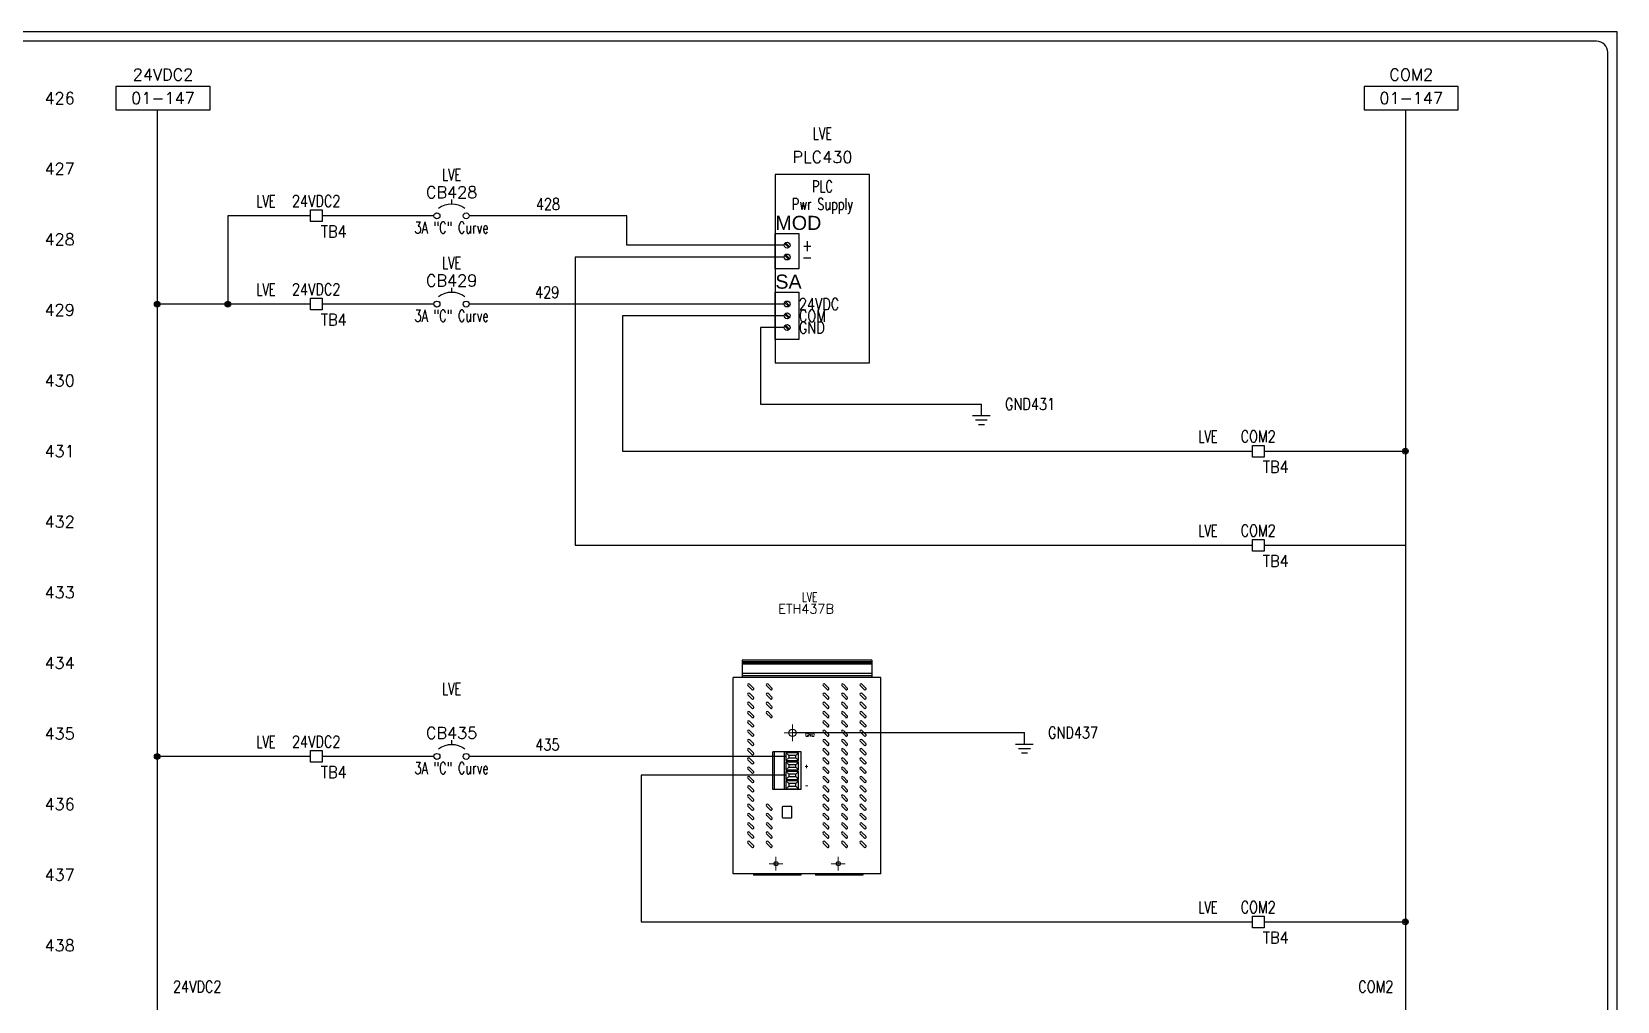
# Model space of a CAD drawing. Header units: inches. Extents: x 0 to 34.2, y 0 to 22.
# Drawn here: x 17.42 to 34.25, y 11.66 to 21.96 of the extents above; entities that cross this region are included whole.
import ezdxf
from ezdxf.enums import TextEntityAlignment as Align

# ---------------------------------------------------------------- set-up
doc = ezdxf.new("R2010")
doc.units = ezdxf.units.IN
doc.header["$MEASUREMENT"] = 0
for name, color, linetype in [('BLU_12AWG', 5, 'Continuous'), ('BLU_18AWG', 5, 'Continuous'), ('BLU_WHT_12AWG', 4, 'Continuous'), ('BLU_WHT_18AWG', 4, 'Continuous'), ('DESC', 150, 'Continuous'), ('GRN_18AWG', 3, 'Continuous'), ('LOC', 8, 'Continuous'), ('MISC', 7, 'Continuous'), ('SYMS', 7, 'Continuous'), ('TAGS', 1, 'Continuous'), ('TERMS', 3, 'Continuous'), ('WIRENO', 3, 'Continuous'), ('WIREREF', 50, 'Continuous'), ('XREF', 7, 'Continuous')]:
    doc.layers.add(name, color=color, linetype=linetype)
doc.styles.add('Fields', font='simplex.shx', dxfattribs={"height": 0.185})
doc.styles.get("Standard").update_dxf_attribs({"font": 'arial.ttf'})
doc.styles.add('WD', font='romans.shx', dxfattribs={"height": 0.185})

# ---------------------------------------------------------------- blocks, each defined once
blk = doc.blocks.new('RG_Master_Ver_4_2_2')
at = {"color": 3}
for p, q in [((34.028, 21.856), (0.25, 21.856)), ((34.15, 0.194), (34.15, 21.734))]:
    blk.add_line(p, q, dxfattribs=at)
blk.add_lwpolyline([(0, -0.044), (34.25, -0.044), (34.25, 21.956), (0, 21.956)], close=True, dxfattribs=at)
blk.add_arc((34.028, 21.734), 0.122, 0, 90, dxfattribs=at)
at = {"style": 'Fields'}
for tag, p in [('DESCRIPTION_3', (13.116, 1.307)), ('DRN_3', (15.472, 1.307)), ('CHK_3', (16.529, 1.307)), ('APP_3', (17.552, 1.307)), ('DATE_3', (18.829, 1.307)), ('DRAWING_DESC', (32.229, 1.246)), ('CUSTOMER', (28.997, 1.214)), ('DESCRIPTION_2', (13.116, 0.951)), ('DRN_2', (15.472, 0.951)), ('CHK_2', (16.529, 0.951)), ('APP_2', (17.552, 0.951)), ('DATE_2', (18.829, 0.951)), ('SIZE', (30.715, 0.894)), ('DRAWING_#', (32.125, 0.894)), ('REV', (33.543, 0.894)), ('DESCRIPTION_1', (13.116, 0.596)), ('DRN_1', (15.472, 0.596)), ('CHK_1', (16.529, 0.596)), ('APP_1', (17.552, 0.596)), ('DATE_1', (18.829, 0.596)), ('PROJECT_#', (28.981, 0.581)), ('DRN_BY', (30.875, 0.524)), ('CHK_BY', (31.762, 0.524)), ('APP_BY', (32.75, 0.524)), ('SCALE', (33.652, 0.524)), ('PROJECT_NAME', (29.021, 0.176)), ('SHEETNUM', (32.753, 0.176)), ('TTL_SHTS', (33.547, 0.176))]:
    blk.add_attdef(tag, text='', height=0.125, dxfattribs=at).set_placement(p, align=Align.CENTER)
at = {"style": 'Fields', "flags": 9}
blk.add_attdef('WD_TB', (9.953, 0.194), '', height=0.0638, dxfattribs=at)
blk = doc.blocks.new('WD_MLRH')
at = {"style": 'WD'}
blk.add_attdef('RUNGFIRST', text='', height=0.125, dxfattribs=at).set_placement((-0.25, 0), align=Align.MIDDLE_RIGHT)
at = {"style": 'WD', "flags": 1}
for tag, p in [('RUNGHORV', (-0.25, -0.127)), ('RUNGINC', (-0.25, -0.163)), ('WIRE-START', (-0.25, -0.356)), ('WIREMODE', (-0.25, -0.281)), ('RUNGDIST', (-0.25, -0.2)), ('RUNGCNT', (-0.25, -0.237)), ('WIREFMT', (-0.25, -0.321)), ('WIRE-GSUF', (-0.25, -0.396)), ('PH3SPACE', (-0.25, -0.437))]:
    blk.add_attdef(tag, text='', height=0.025, dxfattribs=at).set_placement(p, align=Align.RIGHT)
blk = doc.blocks.new('HA2D1_REF_1')
for p, q in [((0, 0.25), (0, 0)), ((1, 0.25), (0, 0.25)), ((1, 0), (1, 0.25)), ((0, 0), (1, 0))]:
    blk.add_line(p, q)
at = {"style": 'WD'}
for tag, p in [('DESC1', (0.5, 0.3125)), ('XREF', (0.5, 0.0625))]:
    blk.add_attdef(tag, text='', height=0.125, dxfattribs=at).set_placement(p, align=Align.CENTER)
at = {"style": 'WD', "flags": 1}
blk.add_attdef('SIGCODE', text='', height=0.125, dxfattribs=at).set_placement((0.5, -0.125), align=Align.CENTER)
blk = doc.blocks.new('WDDOT')
for radius in [0.03, 0.0187, 0.00929]:
    blk.add_circle((0, 0), radius)
blk = doc.blocks.new('HDV1_GND_TMK')
for p, q in [((0, 0.125), (0, 0.25)), ((0.09375, 0.125), (-0.09375, 0.125)), ((0.0625, 0.078125), (-0.0625, 0.078125)), ((0.03125, 0.03125), (-0.03125, 0.03125))]:
    blk.add_line(p, q)
at = {"style": 'WD', "width": 0.8}
for tag, p in [('INST', (0.25, 0.5625)), ('LOC', (0.25, 0.40625)), ('TAG1', (0.25, 0.25)), ('DESC1', (0.25, 0.09375)), ('DESC2', (0.25, -0.0625))]:
    blk.add_attdef(tag, text='', height=0.125, dxfattribs=at).set_placement(p, align=Align.MIDDLE_LEFT)
at = {"style": 'WD', "flags": 1}
for tag in ['ASSYCODE', 'CAT', 'X4TERM01', 'MFG', 'FAMILY']:
    blk.add_attdef(tag, (0, 0.25), '', height=0.01, dxfattribs=at)
blk = doc.blocks.new('HCB1')
blk.add_line((0, 0.173), (0, 0.126))
for centre in [(-0.155, 0), (0.155, 0)]:
    blk.add_circle(centre, 0.0322)
blk.add_arc((0, -0.109), 0.234, 53.1301, 126.8699)
at = {"style": 'WD', "width": 0.7}
for tag, p in [('INST', (0, 0.826)), ('LOC', (0, 0.656)), ('DESC1', (0, 0.5)), ('DESC2', (0, 0.344)), ('RATING1', (0, -0.188)), ('XREF', (0, -0.344))]:
    blk.add_attdef(tag, text='', height=0.125, dxfattribs=at).set_placement(p, align=Align.CENTER)
at = {"style": 'WD'}
blk.add_attdef('TAG1', text='', height=0.125, dxfattribs=at).set_placement((0, 0.188), align=Align.CENTER)
for tag, p in [('X2LINK', (0, 0.219)), ('X8LINK', (0, 0))]:
    blk.add_attdef(tag, p, '', height=0.01, dxfattribs=at)
for tag, p, height, flags in [('X4TERM01', (-0.188, 0), 0.0125, 1), ('X1TERM02', (0.188, 0), 0.0125, 1), ('FAMILY', (0.205, 0.152), 0.01, 9), ('CONTACT', (0.205, 0.133), 0.01, 9)]:
    blk.add_attdef(tag, p, '', height=height, dxfattribs=dict(at, flags=flags))
at = {"linetype": 'Continuous', "style": 'WD', "flags": 9}
for tag, p in [('ASSYCODE', (0.219, 0.062)), ('MFG', (0.228, 0.089)), ('CAT', (0.23, 0.108))]:
    blk.add_attdef(tag, text='', height=0.01, dxfattribs=at).set_placement(p, align=Align.CENTER)
at = {"linetype": 'Continuous', "style": 'WD', "flags": 8}
blk.add_attdef('TERM01', text='', height=0.125, dxfattribs=at).set_placement((-0.25, -0.031), align=Align.TOP_RIGHT)
blk.add_attdef('TERM02', text='', height=0.125, dxfattribs=at).set_placement((0.25, -0.031), align=Align.TOP_LEFT)
blk = doc.blocks.new('HDV1_PLCPWR_001')
for p, q in [((0.099, 1.268), (0.143, 1.224)), ((0.107, 1.276), (0.151, 1.232)), ((0.099, 1.143), (0.143, 1.099)), ((0.107, 1.151), (0.151, 1.107)), ((0.099, 0.643), (0.143, 0.599)), ((0.099, 0.518), (0.143, 0.474)), ((0.107, 0.651), (0.151, 0.607)), ((0.107, 0.526), (0.151, 0.482)), ((0.099, 0.393), (0.143, 0.349)), ((0.107, 0.401), (0.151, 0.357))]:
    blk.add_line(p, q)
for points in [[(0, 0), (1, 0), (1, 2), (0, 2)], [(0, 1.375), (0.25, 1.375), (0.25, 1), (0, 1)], [(0, 0.75), (0.25, 0.75), (0.25, 0.25), (0, 0.25)]]:
    blk.add_lwpolyline(points, close=True)
for centre in [(0.125, 1.25), (0.125, 1.125), (0.125, 0.625), (0.125, 0.5), (0.125, 0.375)]:
    blk.add_circle(centre, 0.0312)
at = {"char_height": 0.15, "attachment_point": 1}
for s, insert in [('MOD', (0, 1.562)), ('SA', (0, 0.938))]:
    blk.add_mtext_dynamic_manual_height_columns(s, width=0.5625, gutter_width=1, heights=[0], dxfattribs=dict(at, insert=insert))
at = {"style": 'WD', "width": 0.7}
for tag, p in [('LOC', (0.5, 2.375)), ('DESC1', (0.5, 1.812)), ('DESC2', (0.5, 1.625)), ('DESC3', (1.25, 1.438)), ('XREF', (0.5, 0.031)), ('INST', (0.5, -0.25))]:
    blk.add_attdef(tag, text='', height=0.125, dxfattribs=at).set_placement(p, align=Align.CENTER)
at = {"style": 'WD'}
blk.add_attdef('TAG1', text='', height=0.125, dxfattribs=at).set_placement((0.5, 2.125), align=Align.CENTER)
for tag, p, height, flags in [('X4TERM04', (0.094, 1.25), 0.005, 1), ('X4TERM05', (0.094, 1.125), 0.005, 1), ('X4TERM01', (0.094, 0.625), 0.005, 1), ('X4TERM02', (0.094, 0.5), 0.005, 1), ('X4TERM03', (0.094, 0.375), 0.005, 1), ('FAMILY', (0.455, 0.402), 0.01, 9)]:
    blk.add_attdef(tag, p, '', height=height, dxfattribs=dict(at, flags=flags))
at = {"style": 'WD', "width": 0.8}
for tag, p in [('TERM05', (0.281, 1.188)), ('TERM04', (0.283, 1.312)), ('TERM01', (0.25, 0.688)), ('TERM02', (0.25, 0.562)), ('TERM03', (0.25, 0.438))]:
    blk.add_attdef(tag, text='', height=0.125, dxfattribs=at).set_placement(p, align=Align.TOP_LEFT)
at = {"style": 'WD', "flags": 9}
for tag, p in [('MFG', (0.478, 0.339)), ('CAT', (0.48, 0.358)), ('ASSYCODE', (0.48, 0.321))]:
    blk.add_attdef(tag, text='', height=0.01, dxfattribs=at).set_placement(p, align=Align.CENTER)
blk = doc.blocks.new('HT0W01')
for p, q in [((-0.062, 0.062), (0.062, 0.062)), ((-0.062, -0.062), (-0.062, 0.062)), ((0.062, 0.062), (0.062, -0.062)), ((0.062, -0.062), (-0.062, -0.062))]:
    blk.add_line(p, q)
at = {"style": 'WD'}
for tag, p, width in [('INST', (0.062, 0.42), 0.7), ('LOC', (0.062, 0.25), 0.7), ('DESC1', (0.05, -0.385), 0.8)]:
    blk.add_attdef(tag, p, '', height=0.125, dxfattribs=dict(at, width=width))
at = {"linetype": 'Continuous', "style": 'WD', "width": 0.8, "flags": 8}
blk.add_attdef('WIRENO', text='', height=0.125, dxfattribs=at).set_placement((0, 0.094), align=Align.CENTER)
at = {"style": 'WD', "flags": 1}
for tag, p, height in [('X4TERM01', (-0.062, 0), 0.0125), ('X4TERMDESC01', (-0.055, -0.023), 0.025), ('X2TERMDESC01', (-0.006, 0.029), 0.025), ('STRIPSEQ', (0, 0), 0.00125), ('X2TERM01', (0, 0.062), 0.0125), ('X1TERMDESC01', (0.039, 0.007), 0.025), ('X1TERM01', (0.062, 0), 0.0125), ('LINKTERM', (0, -0.002), 0.00125), ('X8TERM01', (0, -0.062), 0.0125), ('X8TERMDESC01', (0, -0.054), 0.025)]:
    blk.add_attdef(tag, p, '', height=height, dxfattribs=at)
at = {"linetype": 'Continuous', "style": 'WD'}
for tag, p, height, width, flags in [('TAGSTRIP', (0.05, -0.229), 0.125, 0.9, 8), ('CAT', (0.213, -0.406), 0.109, 0.8, 1), ('DESC2', (0.05, -0.541), 0.125, 0.8, 8), ('DESC3', (0.05, -0.698), 0.125, 0.8, 8)]:
    blk.add_attdef(tag, p, '', height=height, dxfattribs=dict(at, width=width, flags=flags))
at = {"linetype": 'Continuous', "style": 'WD', "width": 0.8, "flags": 1}
blk.add_attdef('MFG', text='', height=0.109, dxfattribs=at).set_placement((0.088, -0.406), align=Align.RIGHT)
at = {"style": 'WD', "width": 0.7, "flags": 1}
blk.add_attdef('ASSYCODE', (0.062, -0.281), '', height=0.01, dxfattribs=at)
blk = doc.blocks.new('SW_CENTERMARKSYMBOL_6')
at = {"color": 0, "linetype": 'Continuous', "lineweight": 18}
for p, q in [((-1.25, 0), (-1.875, 0)), ((0, 0), (-1.25, 0)), ((0, 1.25), (0, 1.875)), ((0, 0), (0, 1.25)), ((0, 0), (0, -1.25)), ((0, 0), (1.25, 0)), ((1.25, 0), (1.875, 0)), ((0, -1.25), (0, -1.875))]:
    blk.add_line(p, q, dxfattribs=at)
blk = doc.blocks.new('SW_CENTERMARKSYMBOL_7')
at = {"color": 0, "linetype": 'Continuous', "lineweight": 18}
for p, q in [((-1.25, 0), (-1.875, 0)), ((0, 0), (-1.25, 0)), ((0, 1.25), (0, 1.875)), ((0, 0), (0, 1.25)), ((0, 0), (0, -1.25)), ((0, 0), (1.25, 0)), ((1.25, 0), (1.875, 0)), ((0, -1.25), (0, -1.875))]:
    blk.add_line(p, q, dxfattribs=at)
blk = doc.blocks.new('SW_CENTERMARKSYMBOL_8')
at = {"color": 0, "linetype": 'Continuous', "lineweight": 18}
for p, q in [((-1.25, 0), (-2.25, 0)), ((0, 0), (-1.25, 0)), ((0, 1.25), (0, 2.25)), ((0, 0), (0, 1.25)), ((0, 0), (0, -1.25)), ((0, 0), (1.25, 0)), ((1.25, 0), (2.25, 0)), ((0, -1.25), (0, -2.25))]:
    blk.add_line(p, q, dxfattribs=at)
blk = doc.blocks.new('AB_STRATIX2000_16')
at = {"color": 7, "linetype": 'Continuous', "lineweight": 25}
for p, q in [((1.472, 2.269), (0.094, 2.269)), ((1.472, 2.269), (0.094, 2.269)), ((0.094, 2.269), (0.094, 2.253)), ((0.094, 2.269), (0.094, 2.269)), ((1.472, 2.253), (0.094, 2.253)), ((1.472, 2.253), (0.094, 2.253)), ((0.094, 2.253), (0.094, 2.251)), ((0.094, 2.253), (0.094, 2.253)), ((1.472, 2.251), (0.094, 2.251)), ((0.094, 2.251), (0.094, 2.247)), ((1.472, 2.247), (0.094, 2.247)), ((0.094, 2.247), (0.094, 2.24)), ((1.472, 2.24), (0.094, 2.24)), ((1.472, 2.24), (0.094, 2.24)), ((0.094, 2.24), (0.094, 2.239)), ((0.094, 2.24), (0.094, 2.24)), ((1.472, 2.239), (0.094, 2.239)), ((0.094, 2.239), (0.094, 2.228)), ((1.472, 2.228), (0.094, 2.228)), ((0.094, 2.228), (0.094, 2.128)), ((1.472, 2.269), (1.472, 2.253)), ((1.472, 2.269), (1.472, 2.269)), ((1.472, 2.253), (1.472, 2.251)), ((1.472, 2.253), (1.472, 2.253)), ((1.472, 2.251), (1.472, 2.247)), ((1.472, 2.247), (1.472, 2.24)), ((1.472, 2.24), (1.472, 2.239)), ((1.472, 2.24), (1.472, 2.24)), ((1.472, 2.239), (1.472, 2.228)), ((1.472, 2.228), (1.472, 2.128)), ((0, 0), (0, 2.087)), ((1.567, 2.087), (0, 2.087)), ((1.472, 2.128), (0.094, 2.128)), ((0.094, 2.128), (0.094, 2.102)), ((1.472, 2.102), (0.094, 2.102)), ((0.094, 2.102), (0.094, 2.087)), ((1.472, 2.128), (1.472, 2.102)), ((1.472, 2.102), (1.472, 2.087)), ((1.567, 0), (1.567, 2.087)), ((0.155, 2), (0.197, 1.958)), ((0.155, 1.901), (0.197, 1.859)), ((0.213, 1.974), (0.172, 2.016)), ((0.213, 1.876), (0.172, 1.918)), ((0.352, 2), (0.394, 1.958)), ((0.352, 1.901), (0.394, 1.859)), ((0.41, 1.974), (0.369, 2.016)), ((0.41, 1.876), (0.369, 1.918)), ((0.954, 2), (0.996, 1.958)), ((0.954, 1.901), (0.996, 1.859)), ((1.013, 1.974), (0.971, 2.016)), ((1.013, 1.876), (0.971, 1.918)), ((1.151, 2), (1.193, 1.958)), ((1.151, 1.901), (1.193, 1.859)), ((1.21, 1.974), (1.168, 2.016)), ((1.21, 1.876), (1.168, 1.918)), ((1.348, 2), (1.39, 1.958)), ((1.348, 1.901), (1.39, 1.859)), ((1.406, 1.974), (1.365, 2.016)), ((1.406, 1.876), (1.365, 1.918)), ((0.155, 1.803), (0.197, 1.761)), ((0.155, 1.704), (0.197, 1.663)), ((0.213, 1.778), (0.172, 1.819)), ((0.213, 1.679), (0.172, 1.721)), ((0.352, 1.803), (0.394, 1.761)), ((0.352, 1.704), (0.394, 1.663)), ((0.41, 1.778), (0.369, 1.819)), ((0.41, 1.679), (0.369, 1.721)), ((0.954, 1.803), (0.996, 1.761)), ((0.954, 1.704), (0.996, 1.663)), ((1.013, 1.778), (0.971, 1.819)), ((1.013, 1.679), (0.971, 1.721)), ((1.151, 1.803), (1.193, 1.761)), ((1.151, 1.704), (1.193, 1.663)), ((1.21, 1.778), (1.168, 1.819)), ((1.21, 1.679), (1.168, 1.721)), ((1.348, 1.803), (1.39, 1.761)), ((1.348, 1.704), (1.39, 1.663)), ((1.406, 1.778), (1.365, 1.819)), ((1.406, 1.679), (1.365, 1.721)), ((0.155, 1.606), (0.197, 1.564)), ((0.213, 1.581), (0.172, 1.623)), ((0.213, 1.482), (0.172, 1.524)), ((0.954, 1.606), (0.996, 1.564)), ((1.013, 1.581), (0.971, 1.623)), ((1.013, 1.482), (0.971, 1.524)), ((1.151, 1.606), (1.193, 1.564)), ((1.21, 1.581), (1.168, 1.623)), ((1.21, 1.482), (1.168, 1.524)), ((1.348, 1.606), (1.39, 1.564)), ((1.406, 1.581), (1.365, 1.623)), ((1.406, 1.482), (1.365, 1.524)), ((0.155, 1.507), (0.197, 1.466)), ((0.155, 1.409), (0.197, 1.367)), ((0.213, 1.384), (0.172, 1.426)), ((0.954, 1.507), (0.996, 1.466)), ((0.954, 1.409), (0.996, 1.367)), ((1.013, 1.384), (0.971, 1.426)), ((1.151, 1.507), (1.193, 1.466)), ((1.151, 1.409), (1.193, 1.367)), ((1.21, 1.384), (1.168, 1.426)), ((1.348, 1.507), (1.39, 1.466)), ((1.348, 1.409), (1.39, 1.367)), ((1.406, 1.384), (1.365, 1.426)), ((0.155, 1.311), (0.197, 1.269)), ((0.155, 1.212), (0.197, 1.17)), ((0.213, 1.286), (0.172, 1.327)), ((0.213, 1.187), (0.172, 1.229)), ((0.421, 0.896), (0.421, 1.295)), ((0.437, 1.295), (0.421, 1.295)), ((0.437, 0.896), (0.437, 1.295)), ((0.545, 1.295), (0.437, 1.295)), ((0.545, 0.896), (0.545, 1.295)), ((0.722, 1.295), (0.545, 1.295)), ((0.588, 1.258), (0.559, 1.286)), ((0.693, 1.286), (0.559, 1.286)), ((0.559, 1.286), (0.559, 1.204)), ((0.588, 1.232), (0.559, 1.204)), ((0.559, 1.204), (0.693, 1.204)), ((0.693, 1.187), (0.559, 1.187)), ((0.559, 1.187), (0.559, 1.104)), ((0.588, 1.158), (0.559, 1.187)), ((0.664, 1.258), (0.588, 1.258)), ((0.588, 1.258), (0.588, 1.232)), ((0.588, 1.232), (0.664, 1.232)), ((0.664, 1.258), (0.693, 1.286)), ((0.664, 1.232), (0.664, 1.258)), ((0.664, 1.232), (0.693, 1.204)), ((0.664, 1.158), (0.693, 1.187)), ((0.693, 1.204), (0.693, 1.286)), ((0.693, 1.104), (0.693, 1.187)), ((0.722, 0.896), (0.722, 1.295)), ((0.954, 1.311), (0.996, 1.269)), ((0.954, 1.212), (0.996, 1.17)), ((1.013, 1.286), (0.971, 1.327)), ((1.013, 1.187), (0.971, 1.229)), ((1.151, 1.311), (1.193, 1.269)), ((1.151, 1.212), (1.193, 1.17)), ((1.21, 1.286), (1.168, 1.327)), ((1.21, 1.187), (1.168, 1.229)), ((1.348, 1.311), (1.39, 1.269)), ((1.348, 1.212), (1.39, 1.17)), ((1.406, 1.286), (1.365, 1.327)), ((1.406, 1.187), (1.365, 1.229)), ((0.155, 1.114), (0.197, 1.072)), ((0.155, 1.015), (0.197, 0.974)), ((0.213, 1.089), (0.172, 1.13)), ((0.213, 0.99), (0.172, 1.032)), ((0.588, 1.132), (0.559, 1.104)), ((0.559, 1.104), (0.693, 1.104)), ((0.693, 1.087), (0.559, 1.087)), ((0.559, 1.087), (0.559, 1.004)), ((0.588, 1.058), (0.559, 1.087)), ((0.588, 1.033), (0.559, 1.004)), ((0.588, 1.158), (0.588, 1.132)), ((0.664, 1.158), (0.588, 1.158)), ((0.588, 1.132), (0.664, 1.132)), ((0.588, 1.058), (0.588, 1.033)), ((0.664, 1.058), (0.588, 1.058)), ((0.588, 1.033), (0.664, 1.033)), ((0.664, 1.132), (0.664, 1.158)), ((0.664, 1.132), (0.693, 1.104)), ((0.664, 1.058), (0.693, 1.087)), ((0.664, 1.033), (0.664, 1.058)), ((0.664, 1.033), (0.693, 1.004)), ((0.693, 1.004), (0.693, 1.087)), ((0.954, 1.114), (0.996, 1.072)), ((0.954, 1.015), (0.996, 0.974)), ((1.013, 1.089), (0.971, 1.13)), ((1.013, 0.99), (0.971, 1.032)), ((1.151, 1.114), (1.193, 1.072)), ((1.151, 1.015), (1.193, 0.974)), ((1.21, 1.089), (1.168, 1.13)), ((1.21, 0.99), (1.168, 1.032)), ((1.348, 1.114), (1.39, 1.072)), ((1.348, 1.015), (1.39, 0.974)), ((1.406, 1.089), (1.365, 1.13)), ((1.406, 0.99), (1.365, 1.032)), ((0.155, 0.917), (0.197, 0.875)), ((0.213, 0.892), (0.172, 0.934)), ((0.437, 0.896), (0.421, 0.896)), ((0.545, 0.896), (0.437, 0.896)), ((0.722, 0.896), (0.545, 0.896)), ((0.559, 1.004), (0.693, 1.004)), ((0.693, 0.987), (0.559, 0.987)), ((0.559, 0.987), (0.559, 0.904)), ((0.588, 0.959), (0.559, 0.987)), ((0.588, 0.933), (0.559, 0.904)), ((0.559, 0.904), (0.693, 0.904)), ((0.664, 0.959), (0.588, 0.959)), ((0.588, 0.959), (0.588, 0.933)), ((0.588, 0.933), (0.664, 0.933)), ((0.664, 0.959), (0.693, 0.987)), ((0.664, 0.933), (0.664, 0.959)), ((0.664, 0.933), (0.693, 0.904)), ((0.693, 0.904), (0.693, 0.987)), ((0.954, 0.917), (0.996, 0.875)), ((1.013, 0.892), (0.971, 0.934)), ((1.151, 0.917), (1.193, 0.875)), ((1.21, 0.892), (1.168, 0.934)), ((1.348, 0.917), (1.39, 0.875)), ((1.406, 0.892), (1.365, 0.934)), ((0.155, 0.818), (0.197, 0.777)), ((0.155, 0.72), (0.197, 0.678)), ((0.213, 0.793), (0.172, 0.835)), ((0.213, 0.695), (0.172, 0.737)), ((0.352, 0.72), (0.394, 0.678)), ((0.41, 0.695), (0.369, 0.737)), ((0.52, 0.711), (0.52, 0.6)), ((0.618, 0.715), (0.524, 0.715)), ((0.622, 0.6), (0.622, 0.711)), ((0.954, 0.818), (0.996, 0.777)), ((0.954, 0.72), (0.996, 0.678)), ((1.013, 0.793), (0.971, 0.835)), ((1.013, 0.695), (0.971, 0.737)), ((1.151, 0.818), (1.193, 0.777)), ((1.151, 0.72), (1.193, 0.678)), ((1.21, 0.793), (1.168, 0.835)), ((1.21, 0.695), (1.168, 0.737)), ((1.348, 0.818), (1.39, 0.777)), ((1.348, 0.72), (1.39, 0.678)), ((1.406, 0.793), (1.365, 0.835)), ((1.406, 0.695), (1.365, 0.737)), ((0.155, 0.622), (0.197, 0.58)), ((0.155, 0.523), (0.197, 0.481)), ((0.213, 0.597), (0.172, 0.638)), ((0.213, 0.498), (0.172, 0.54)), ((0.352, 0.622), (0.394, 0.58)), ((0.352, 0.523), (0.394, 0.481)), ((0.41, 0.597), (0.369, 0.638)), ((0.41, 0.498), (0.369, 0.54)), ((0.524, 0.596), (0.618, 0.596)), ((0.954, 0.622), (0.996, 0.58)), ((0.954, 0.523), (0.996, 0.481)), ((1.013, 0.597), (0.971, 0.638)), ((1.013, 0.498), (0.971, 0.54)), ((1.151, 0.622), (1.193, 0.58)), ((1.151, 0.523), (1.193, 0.481)), ((1.21, 0.597), (1.168, 0.638)), ((1.21, 0.498), (1.168, 0.54)), ((1.348, 0.622), (1.39, 0.58)), ((1.348, 0.523), (1.39, 0.481)), ((1.406, 0.597), (1.365, 0.638)), ((1.406, 0.498), (1.365, 0.54)), ((0.155, 0.425), (0.197, 0.383)), ((0.213, 0.4), (0.172, 0.441)), ((0.213, 0.301), (0.172, 0.343)), ((0.352, 0.425), (0.394, 0.383)), ((0.41, 0.4), (0.369, 0.441)), ((0.41, 0.301), (0.369, 0.343)), ((0.954, 0.425), (0.996, 0.383)), ((1.013, 0.4), (0.971, 0.441)), ((1.013, 0.301), (0.971, 0.343)), ((1.151, 0.425), (1.193, 0.383)), ((1.21, 0.4), (1.168, 0.441)), ((1.21, 0.301), (1.168, 0.343)), ((1.348, 0.425), (1.39, 0.383)), ((1.406, 0.4), (1.365, 0.441)), ((1.406, 0.301), (1.365, 0.343)), ((0.155, 0.326), (0.197, 0.285)), ((0.352, 0.326), (0.394, 0.285)), ((0.954, 0.326), (0.996, 0.285)), ((1.151, 0.326), (1.193, 0.285)), ((1.348, 0.326), (1.39, 0.285)), ((1.567, 0), (0, 0)), ((0.213, 0), (0.213, -0.015)), ((0.715, -0.015), (0.213, -0.015)), ((0.715, 0), (0.715, -0.015)), ((0.874, 0), (0.874, -0.015)), ((1.376, -0.015), (0.874, -0.015)), ((1.376, 0), (1.376, -0.015))]:
    blk.add_line(p, q, dxfattribs=at)
for centre, radius in [((0.628, 1.498), 0.0394), ((0.453, 0.108), 0.0217), ((1.114, 0.108), 0.0217)]:
    blk.add_circle(centre, radius, dxfattribs=at)
for centre, radius, start, end in [((0.163, 2.008), 0.0118, 45, 225), ((0.163, 1.909), 0.0118, 45, 225), ((0.205, 1.966), 0.0118, 225, 45), ((0.205, 1.868), 0.0118, 225, 45), ((0.36, 2.008), 0.0118, 45, 225), ((0.36, 1.909), 0.0118, 45, 225), ((0.402, 1.966), 0.0118, 225, 45), ((0.402, 1.868), 0.0118, 225, 45), ((0.963, 2.008), 0.0118, 45, 225), ((0.963, 1.909), 0.0118, 45, 225), ((1.004, 1.966), 0.0118, 225, 45), ((1.004, 1.868), 0.0118, 225, 45), ((1.159, 2.008), 0.0118, 45, 225), ((1.159, 1.909), 0.0118, 45, 225), ((1.201, 1.966), 0.0118, 225, 45), ((1.201, 1.868), 0.0118, 225, 45), ((1.356, 2.008), 0.0118, 45, 225), ((1.356, 1.909), 0.0118, 45, 225), ((1.398, 1.966), 0.0118, 225, 45), ((1.398, 1.868), 0.0118, 225, 45), ((0.163, 1.811), 0.0118, 45, 225), ((0.163, 1.713), 0.0118, 45, 225), ((0.205, 1.769), 0.0118, 225, 45), ((0.36, 1.811), 0.0118, 45, 225), ((0.36, 1.713), 0.0118, 45, 225), ((0.402, 1.769), 0.0118, 225, 45), ((0.963, 1.811), 0.0118, 45, 225), ((0.963, 1.713), 0.0118, 45, 225), ((1.004, 1.769), 0.0118, 225, 45), ((1.159, 1.811), 0.0118, 45, 225), ((1.159, 1.713), 0.0118, 45, 225), ((1.201, 1.769), 0.0118, 225, 45), ((1.356, 1.811), 0.0118, 45, 225), ((1.356, 1.713), 0.0118, 45, 225), ((1.398, 1.769), 0.0118, 225, 45), ((0.163, 1.614), 0.0118, 45, 225), ((0.163, 1.516), 0.0118, 45, 225), ((0.205, 1.671), 0.0118, 225, 45), ((0.205, 1.572), 0.0118, 225, 45), ((0.402, 1.671), 0.0118, 225, 45), ((0.963, 1.614), 0.0118, 45, 225), ((0.963, 1.516), 0.0118, 45, 225), ((1.004, 1.671), 0.0118, 225, 45), ((1.004, 1.572), 0.0118, 225, 45), ((1.159, 1.614), 0.0118, 45, 225), ((1.159, 1.516), 0.0118, 45, 225), ((1.201, 1.671), 0.0118, 225, 45), ((1.201, 1.572), 0.0118, 225, 45), ((1.356, 1.614), 0.0118, 45, 225), ((1.356, 1.516), 0.0118, 45, 225), ((1.398, 1.671), 0.0118, 225, 45), ((1.398, 1.572), 0.0118, 225, 45), ((0.163, 1.417), 0.0118, 45, 225), ((0.205, 1.474), 0.0118, 225, 45), ((0.205, 1.376), 0.0118, 225, 45), ((0.963, 1.417), 0.0118, 45, 225), ((1.004, 1.474), 0.0118, 225, 45), ((1.004, 1.376), 0.0118, 225, 45), ((1.159, 1.417), 0.0118, 45, 225), ((1.201, 1.474), 0.0118, 225, 45), ((1.201, 1.376), 0.0118, 225, 45), ((1.356, 1.417), 0.0118, 45, 225), ((1.398, 1.474), 0.0118, 225, 45), ((1.398, 1.376), 0.0118, 225, 45), ((0.163, 1.319), 0.0118, 45, 225), ((0.163, 1.22), 0.0118, 45, 225), ((0.205, 1.277), 0.0118, 225, 45), ((0.205, 1.179), 0.0118, 225, 45), ((0.963, 1.319), 0.0118, 45, 225), ((0.963, 1.22), 0.0118, 45, 225), ((1.004, 1.277), 0.0118, 225, 45), ((1.004, 1.179), 0.0118, 225, 45), ((1.159, 1.319), 0.0118, 45, 225), ((1.159, 1.22), 0.0118, 45, 225), ((1.201, 1.277), 0.0118, 225, 45), ((1.201, 1.179), 0.0118, 225, 45), ((1.356, 1.319), 0.0118, 45, 225), ((1.356, 1.22), 0.0118, 45, 225), ((1.398, 1.277), 0.0118, 225, 45), ((1.398, 1.179), 0.0118, 225, 45), ((0.163, 1.122), 0.0118, 45, 225), ((0.163, 1.024), 0.0118, 45, 225), ((0.205, 1.08), 0.0118, 225, 45), ((0.963, 1.122), 0.0118, 45, 225), ((0.963, 1.024), 0.0118, 45, 225), ((1.004, 1.08), 0.0118, 225, 45), ((1.159, 1.122), 0.0118, 45, 225), ((1.159, 1.024), 0.0118, 45, 225), ((1.201, 1.08), 0.0118, 225, 45), ((1.356, 1.122), 0.0118, 45, 225), ((1.356, 1.024), 0.0118, 45, 225), ((1.398, 1.08), 0.0118, 225, 45), ((0.163, 0.925), 0.0118, 45, 225), ((0.205, 0.982), 0.0118, 225, 45), ((0.205, 0.883), 0.0118, 225, 45), ((0.963, 0.925), 0.0118, 45, 225), ((1.004, 0.982), 0.0118, 225, 45), ((1.004, 0.883), 0.0118, 225, 45), ((1.159, 0.925), 0.0118, 45, 225), ((1.201, 0.982), 0.0118, 225, 45), ((1.201, 0.883), 0.0118, 225, 45), ((1.356, 0.925), 0.0118, 45, 225), ((1.398, 0.982), 0.0118, 225, 45), ((1.398, 0.883), 0.0118, 225, 45), ((0.163, 0.827), 0.0118, 45, 225), ((0.163, 0.728), 0.0118, 45, 225), ((0.205, 0.785), 0.0118, 225, 45), ((0.205, 0.687), 0.0118, 225, 45), ((0.36, 0.728), 0.0118, 45, 225), ((0.402, 0.687), 0.0118, 225, 45), ((0.524, 0.711), 0.00394, 90, 180), ((0.618, 0.711), 0.00394, 0, 90), ((0.963, 0.827), 0.0118, 45, 225), ((0.963, 0.728), 0.0118, 45, 225), ((1.004, 0.785), 0.0118, 225, 45), ((1.004, 0.687), 0.0118, 225, 45), ((1.159, 0.827), 0.0118, 45, 225), ((1.159, 0.728), 0.0118, 45, 225), ((1.201, 0.785), 0.0118, 225, 45), ((1.201, 0.687), 0.0118, 225, 45), ((1.356, 0.827), 0.0118, 45, 225), ((1.356, 0.728), 0.0118, 45, 225), ((1.398, 0.785), 0.0118, 225, 45), ((1.398, 0.687), 0.0118, 225, 45), ((0.163, 0.63), 0.0118, 45, 225), ((0.163, 0.531), 0.0118, 45, 225), ((0.205, 0.588), 0.0118, 225, 45), ((0.36, 0.63), 0.0118, 45, 225), ((0.36, 0.531), 0.0118, 45, 225), ((0.402, 0.588), 0.0118, 225, 45), ((0.524, 0.6), 0.00394, 180, 270), ((0.618, 0.6), 0.00394, 270, 360), ((0.963, 0.63), 0.0118, 45, 225), ((0.963, 0.531), 0.0118, 45, 225), ((1.004, 0.588), 0.0118, 225, 45), ((1.159, 0.63), 0.0118, 45, 225), ((1.159, 0.531), 0.0118, 45, 225), ((1.201, 0.588), 0.0118, 225, 45), ((1.356, 0.63), 0.0118, 45, 225), ((1.356, 0.531), 0.0118, 45, 225), ((1.398, 0.588), 0.0118, 225, 45), ((0.163, 0.433), 0.0118, 45, 225), ((0.163, 0.335), 0.0118, 45, 225), ((0.205, 0.49), 0.0118, 225, 45), ((0.205, 0.391), 0.0118, 225, 45), ((0.36, 0.433), 0.0118, 45, 225), ((0.36, 0.335), 0.0118, 45, 225), ((0.402, 0.49), 0.0118, 225, 45), ((0.402, 0.391), 0.0118, 225, 45), ((0.963, 0.433), 0.0118, 45, 225), ((0.963, 0.335), 0.0118, 45, 225), ((1.004, 0.49), 0.0118, 225, 45), ((1.004, 0.391), 0.0118, 225, 45), ((1.159, 0.433), 0.0118, 45, 225), ((1.159, 0.335), 0.0118, 45, 225), ((1.201, 0.49), 0.0118, 225, 45), ((1.201, 0.391), 0.0118, 225, 45), ((1.356, 0.433), 0.0118, 45, 225), ((1.356, 0.335), 0.0118, 45, 225), ((1.398, 0.49), 0.0118, 225, 45), ((1.398, 0.391), 0.0118, 225, 45), ((0.205, 0.293), 0.0118, 225, 45), ((0.402, 0.293), 0.0118, 225, 45), ((1.004, 0.293), 0.0118, 225, 45), ((1.201, 0.293), 0.0118, 225, 45), ((1.398, 0.293), 0.0118, 225, 45)]:
    blk.add_arc(centre, radius, start, end, dxfattribs=at)
at = {"color": 7, "linetype": 'Continuous', "lineweight": 0, "xscale": 0.03937007874015749, "yscale": 0.03937007874015749, "zscale": 0.03937007874015749}
for name, p in [('SW_CENTERMARKSYMBOL_8', (0.628, 1.498)), ('SW_CENTERMARKSYMBOL_6', (0.453, 0.108)), ('SW_CENTERMARKSYMBOL_7', (1.114, 0.108))]:
    blk.add_blockref(name, p, dxfattribs=at)
at = {"style": 'WD'}
blk.add_attdef('TAG1', text='', height=0.1, dxfattribs=at).set_placement((0.773, 2.766), align=Align.CENTER)
at = {"style": 'WD', "width": 0.7}
for tag, height, p in [('LOC', 0.1, (0.811, 2.891)), ('XREF', 0.1, (0.801, 2.647)), ('INST', 0.0251, (0.676, 0.139))]:
    blk.add_attdef(tag, text='', height=height, dxfattribs=at).set_placement(p, align=Align.CENTER)
for tag, p in [('DESC1', (0.633, 2.532)), ('DESC3', (0.629, 2.3)), ('DESC2', (0.631, 2.415))]:
    blk.add_attdef(tag, p, '', height=0.1, dxfattribs=at)
at = {"style": 'WD', "flags": 9}
for tag, p in [('ASSYCODE', (1.14, 1.75)), ('MFG', (1.139, 1.755)), ('CAT', (1.14, 1.761))]:
    blk.add_attdef(tag, text='', height=0.00301, dxfattribs=at).set_placement(p, align=Align.CENTER)
blk.add_attdef('FAMILY', (1.132, 1.774), '', height=0.00301, dxfattribs=at)
at = {"style": 'WD', "width": 0.8}
for tag, p in [('TERM03', (0.766, 1.498)), ('TERM01', (0.757, 1.164)), ('TERM02', (0.759, 0.959))]:
    blk.add_attdef(tag, text='', height=0.04, dxfattribs=at).set_placement(p, align=Align.TOP_LEFT)
blk = doc.blocks.new('WD_WNH')
at = {"linetype": 'Continuous', "style": 'WD', "width": 0.8}
blk.add_attdef('WIRENO', text='', height=0.125, dxfattribs=at).set_placement((0, 0.062), align=Align.CENTER)
at = {"style": 'WD', "flags": 1}
for tag, p in [('W01USER', (0, 0.078)), ('W02USER', (0, 0.07)), ('W03USER', (0, 0.062)), ('W04USER', (0, 0.055)), ('W05USER', (0, 0.047)), ('W06USER', (0, 0.039)), ('W07USER', (0, 0.031)), ('W08USER', (0, 0.023)), ('W09USER', (0, 0.016)), ('W10USER', (0, 0.008))]:
    blk.add_attdef(tag, text='', height=0.005, dxfattribs=at).set_placement(p, align=Align.CENTER)
blk = doc.blocks.new('WD_WNV')
at = {"linetype": 'Continuous', "style": 'WD', "width": 0.8}
blk.add_attdef('WIRENO', text='', height=0.125, dxfattribs=at).set_placement((-0.05, 0), align=Align.MIDDLE_RIGHT)
at = {"style": 'WD', "flags": 1}
for tag, p in [('W01USER', (-0.062, 0.094)), ('W02USER', (-0.062, 0.086)), ('W03USER', (-0.062, 0.078)), ('W04USER', (-0.062, 0.07)), ('W05USER', (-0.062, 0.062)), ('W06USER', (-0.062, 0.055)), ('W07USER', (-0.062, 0.047)), ('W08USER', (-0.062, 0.039)), ('W09USER', (-0.062, 0.031)), ('W10USER', (-0.062, 0.023))]:
    blk.add_attdef(tag, text='', height=0.005, dxfattribs=at).set_placement(p, align=Align.CENTER)

msp = doc.modelspace()

# ---------------------------------------------------------------- linework, layer by layer
at = {"layer": 'BLU_12AWG'}
msp.add_line((18.75, 21.125), (18.75, 2.5), dxfattribs=at)
at = {"layer": 'BLU_18AWG'}
for p, q in [((20.375, 20), (19.5, 20)), ((19.5, 20), (19.5, 19.062)), ((21.688, 20), (20.5, 20)), ((23.734, 20), (22.062, 20)), ((23.734, 19.688), (23.734, 20)), ((25.406, 19.688), (23.734, 19.688)), ((20.375, 19.062), (18.75, 19.062)), ((21.688, 19.062), (20.5, 19.062)), ((25.406, 19.062), (22.062, 19.062)), ((20.375, 14.257), (18.75, 14.257)), ((21.688, 14.257), (20.5, 14.257)), ((25.423, 14.257), (22.062, 14.257))]:
    msp.add_line(p, q, dxfattribs=at)
at = {"layer": 'BLU_WHT_12AWG'}
msp.add_line((32, 21.125), (32, 2.5), dxfattribs=at)
at = {"layer": 'BLU_WHT_18AWG'}
for p, q in [((25.406, 19.562), (23.188, 19.562)), ((23.188, 19.562), (23.188, 16.5)), ((25.406, 18.938), (23.688, 18.938)), ((23.688, 18.938), (23.688, 17.5)), ((23.688, 17.5), (30.375, 17.5)), ((30.5, 17.5), (32, 17.5)), ((23.188, 16.5), (30.375, 16.5)), ((30.5, 16.5), (32, 16.5)), ((25.423, 14.058), (23.888, 14.058)), ((23.888, 14.058), (23.888, 12.5)), ((23.888, 12.5), (30.375, 12.5)), ((30.5, 12.5), (32, 12.5))]:
    msp.add_line(p, q, dxfattribs=at)
at = {"layer": 'GRN_18AWG'}
for p, q in [((25.406, 18.812), (25.156, 18.812)), ((25.156, 18.812), (25.156, 18)), ((25.156, 18), (27.5, 18)), ((25.492, 14.51), (27.957, 14.51))]:
    msp.add_line(p, q, dxfattribs=at)

# ---------------------------------------------------------------- block references
msp.add_blockref('RG_Master_Ver_4_2_2', (0, 0))
msp.add_blockref('WD_MLRH', (18.125, 21.25)).add_auto_attribs({'RUNGFIRST': '426'})
at = {"layer": 'SYMS'}
ref = msp.add_blockref('HA2D1_REF_1', (18.312, 21.125), dxfattribs=at)
ref.add_attrib('XREF', '01-147', dxfattribs={"layer": 'XREF', "height": 0.125, "style": 'WD'}).set_placement((18.812, 21.188), align=Align.CENTER)
ref.add_attrib('DESC1', '24VDC2', dxfattribs={"layer": 'DESC', "height": 0.125, "style": 'WD'}).set_placement((18.812, 21.438), align=Align.CENTER)
ref = msp.add_blockref('HA2D1_REF_1', (31.562, 21.125), dxfattribs=at)
ref.add_attrib('XREF', '01-147', dxfattribs={"layer": 'XREF', "height": 0.125, "style": 'WD'}).set_placement((32.062, 21.188), align=Align.CENTER)
ref.add_attrib('DESC1', 'COM2', dxfattribs={"layer": 'DESC', "height": 0.125, "style": 'WD'}).set_placement((32.062, 21.438), align=Align.CENTER)
ref = msp.add_blockref('HDV1_PLCPWR_001', (25.312, 18.438), dxfattribs=at)
ref.add_attrib('TAG1', 'PLC430', dxfattribs={"layer": 'TAGS', "height": 0.125, "style": 'WD'}).set_placement((25.812, 20.562), align=Align.CENTER)
ref.add_attrib('DESC1', 'PLC', dxfattribs={"layer": 'DESC', "height": 0.125, "style": 'WD', "width": 0.7}).set_placement((25.812, 20.25), align=Align.CENTER)
ref.add_attrib('DESC2', 'Pwr Supply', dxfattribs={"layer": 'DESC', "height": 0.125, "style": 'WD', "width": 0.7}).set_placement((25.812, 20.062), align=Align.CENTER)
ref.add_attrib('LOC', 'LVE', dxfattribs={"layer": 'LOC', "height": 0.125, "style": 'WD', "width": 0.7}).set_placement((25.812, 20.812), align=Align.CENTER)
ref.add_attrib('TERM01', '24VDC', dxfattribs={"layer": 'TERMS', "height": 0.125, "style": 'WD', "width": 0.8}).set_placement((25.562, 19.125), align=Align.TOP_LEFT)
ref.add_attrib('TERM02', 'COM', dxfattribs={"layer": 'TERMS', "height": 0.125, "style": 'WD', "width": 0.8}).set_placement((25.562, 19), align=Align.TOP_LEFT)
ref.add_attrib('TERM03', 'GND', dxfattribs={"layer": 'TERMS', "height": 0.125, "style": 'WD', "width": 0.8}).set_placement((25.562, 18.875), align=Align.TOP_LEFT)
ref.add_attrib('TERM04', '+', dxfattribs={"layer": 'TERMS', "height": 0.125, "style": 'WD', "width": 0.8}).set_placement((25.596, 19.75), align=Align.TOP_LEFT)
ref.add_attrib('TERM05', '-', dxfattribs={"layer": 'TERMS', "height": 0.125, "style": 'WD', "width": 0.8}).set_placement((25.593, 19.625), align=Align.TOP_LEFT)
ref = msp.add_blockref('HCB1', (21.875, 20), dxfattribs=at)
ref.add_attrib('RATING1', '3A "C" Curve', dxfattribs={"layer": 'MISC', "height": 0.125, "style": 'WD', "width": 0.7}).set_placement((21.875, 19.812), align=Align.CENTER)
ref.add_attrib('LOC', 'LVE', dxfattribs={"layer": 'LOC', "height": 0.125, "style": 'WD', "width": 0.7}).set_placement((21.875, 20.375), align=Align.CENTER)
ref.add_attrib('TAG1', 'CB428', dxfattribs={"layer": 'TAGS', "height": 0.125, "style": 'WD'}).set_placement((21.875, 20.188), align=Align.CENTER)
ref = msp.add_blockref('HT0W01', (20.438, 20), dxfattribs=at)
ref.add_attrib('LOC', 'LVE', (19.803, 20.093), dxfattribs={"layer": 'LOC', "height": 0.125, "style": 'WD', "width": 0.7})
ref.add_attrib('WIRENO', '24VDC2', dxfattribs={"layer": 'WIREREF', "linetype": 'Continuous', "height": 0.125, "style": 'WD', "width": 0.8, "flags": 8}).set_placement((20.438, 20.094), align=Align.CENTER)
ref.add_attrib('TAGSTRIP', 'TB4', (20.487, 19.771), dxfattribs={"layer": 'TAGS', "linetype": 'Continuous', "height": 0.125, "style": 'WD', "width": 0.9, "flags": 8})
ref = msp.add_blockref('HCB1', (21.875, 19.062), dxfattribs=at)
ref.add_attrib('RATING1', '3A "C" Curve', dxfattribs={"layer": 'MISC', "height": 0.125, "style": 'WD', "width": 0.7}).set_placement((21.875, 18.875), align=Align.CENTER)
ref.add_attrib('LOC', 'LVE', dxfattribs={"layer": 'LOC', "height": 0.125, "style": 'WD', "width": 0.7}).set_placement((21.875, 19.438), align=Align.CENTER)
ref.add_attrib('TAG1', 'CB429', dxfattribs={"layer": 'TAGS', "height": 0.125, "style": 'WD'}).set_placement((21.875, 19.25), align=Align.CENTER)
ref = msp.add_blockref('HT0W01', (20.438, 19.062), dxfattribs=at)
ref.add_attrib('LOC', 'LVE', (19.803, 19.155), dxfattribs={"layer": 'LOC', "height": 0.125, "style": 'WD', "width": 0.7})
ref.add_attrib('WIRENO', '24VDC2', dxfattribs={"layer": 'WIREREF', "linetype": 'Continuous', "height": 0.125, "style": 'WD', "width": 0.8, "flags": 8}).set_placement((20.438, 19.156), align=Align.CENTER)
ref.add_attrib('TAGSTRIP', 'TB4', (20.487, 18.834), dxfattribs={"layer": 'TAGS', "linetype": 'Continuous', "height": 0.125, "style": 'WD', "width": 0.9, "flags": 8})
for p in [(18.75, 19.062), (19.5, 19.062), (32, 17.5), (18.75, 14.257), (32, 12.5)]:
    msp.add_blockref('WDDOT', p, dxfattribs=at)
ref = msp.add_blockref('HDV1_GND_TMK', (27.5, 17.75), dxfattribs=at)
ref.add_attrib('TAG1', 'GND431', dxfattribs={"layer": 'TAGS', "height": 0.125, "style": 'WD', "width": 0.8}).set_placement((27.75, 18), align=Align.MIDDLE_LEFT)
ref = msp.add_blockref('HT0W01', (30.438, 17.5), dxfattribs=at)
ref.add_attrib('LOC', 'LVE', (29.803, 17.593), dxfattribs={"layer": 'LOC', "height": 0.125, "style": 'WD', "width": 0.7})
ref.add_attrib('WIRENO', 'COM2', dxfattribs={"layer": 'WIREREF', "linetype": 'Continuous', "height": 0.125, "style": 'WD', "width": 0.8, "flags": 8}).set_placement((30.438, 17.594), align=Align.CENTER)
ref.add_attrib('TAGSTRIP', 'TB4', (30.487, 17.271), dxfattribs={"layer": 'TAGS', "linetype": 'Continuous', "height": 0.125, "style": 'WD', "width": 0.9, "flags": 8})
ref = msp.add_blockref('HT0W01', (30.438, 16.5), dxfattribs=at)
ref.add_attrib('LOC', 'LVE', (29.803, 16.593), dxfattribs={"layer": 'LOC', "height": 0.125, "style": 'WD', "width": 0.7})
ref.add_attrib('WIRENO', 'COM2', dxfattribs={"layer": 'WIREREF', "linetype": 'Continuous', "height": 0.125, "style": 'WD', "width": 0.8, "flags": 8}).set_placement((30.438, 16.594), align=Align.CENTER)
ref.add_attrib('TAGSTRIP', 'TB4', (30.487, 16.271), dxfattribs={"layer": 'TAGS', "linetype": 'Continuous', "height": 0.125, "style": 'WD', "width": 0.9, "flags": 8})
ref = msp.add_blockref('AB_STRATIX2000_16', (24.866, 13.01), dxfattribs=at)
ref.add_attrib('TERM02', '-', dxfattribs={"layer": 'TERMS', "height": 0.04, "style": 'WD', "width": 0.8}).set_placement((25.625, 13.969), align=Align.TOP_LEFT)
ref.add_attrib('TERM01', '+', dxfattribs={"layer": 'TERMS', "height": 0.04, "style": 'WD', "width": 0.8}).set_placement((25.623, 14.174), align=Align.TOP_LEFT)
ref.add_attrib('TAG1', 'ETH437B', dxfattribs={"layer": 'TAGS', "height": 0.1, "style": 'WD'}).set_placement((25.639, 15.776), align=Align.CENTER)
ref.add_attrib('LOC', 'LVE', dxfattribs={"layer": 'LOC', "height": 0.1, "style": 'WD', "width": 0.7}).set_placement((25.676, 15.9), align=Align.CENTER)
ref.add_attrib('TERM03', 'GND', dxfattribs={"layer": 'TERMS', "height": 0.04, "style": 'WD', "width": 0.8}).set_placement((25.631, 14.508), align=Align.TOP_LEFT)
ref = msp.add_blockref('HCB1', (21.875, 14.257), dxfattribs=at)
ref.add_attrib('RATING1', '3A "C" Curve', dxfattribs={"layer": 'MISC', "height": 0.125, "style": 'WD', "width": 0.7}).set_placement((21.875, 14.07), align=Align.CENTER)
ref.add_attrib('LOC', 'LVE', dxfattribs={"layer": 'LOC', "height": 0.125, "style": 'WD', "width": 0.7}).set_placement((21.875, 14.913), align=Align.CENTER)
ref.add_attrib('TAG1', 'CB435', dxfattribs={"layer": 'TAGS', "height": 0.125, "style": 'WD'}).set_placement((21.875, 14.445), align=Align.CENTER)
ref = msp.add_blockref('HT0W01', (20.438, 14.257), dxfattribs=at)
ref.add_attrib('LOC', 'LVE', (19.803, 14.35), dxfattribs={"layer": 'LOC', "height": 0.125, "style": 'WD', "width": 0.7})
ref.add_attrib('WIRENO', '24VDC2', dxfattribs={"layer": 'WIREREF', "linetype": 'Continuous', "height": 0.125, "style": 'WD', "width": 0.8, "flags": 8}).set_placement((20.438, 14.351), align=Align.CENTER)
ref.add_attrib('TAGSTRIP', 'TB4', (20.487, 14.028), dxfattribs={"layer": 'TAGS', "linetype": 'Continuous', "height": 0.125, "style": 'WD', "width": 0.9, "flags": 8})
ref = msp.add_blockref('HDV1_GND_TMK', (27.957, 14.26), dxfattribs=at)
ref.add_attrib('TAG1', 'GND437', dxfattribs={"layer": 'TAGS', "height": 0.125, "style": 'WD', "width": 0.8}).set_placement((28.207, 14.51), align=Align.MIDDLE_LEFT)
ref = msp.add_blockref('HT0W01', (30.438, 12.5), dxfattribs=at)
ref.add_attrib('LOC', 'LVE', (29.803, 12.593), dxfattribs={"layer": 'LOC', "height": 0.125, "style": 'WD', "width": 0.7})
ref.add_attrib('WIRENO', 'COM2', dxfattribs={"layer": 'WIREREF', "linetype": 'Continuous', "height": 0.125, "style": 'WD', "width": 0.8, "flags": 8}).set_placement((30.438, 12.594), align=Align.CENTER)
ref.add_attrib('TAGSTRIP', 'TB4', (30.487, 12.271), dxfattribs={"layer": 'TAGS', "linetype": 'Continuous', "height": 0.125, "style": 'WD', "width": 0.9, "flags": 8})
at = {"layer": 'WIRENO'}
ref = msp.add_blockref('WD_WNH', (22.898, 20), dxfattribs=at)
ref.add_attrib('WIRENO', '428', dxfattribs={"linetype": 'Continuous', "height": 0.125, "style": 'WD', "width": 0.8}).set_placement((22.898, 20.062), align=Align.CENTER)
ref = msp.add_blockref('WD_WNH', (23.734, 19.062), dxfattribs=at)
ref.add_attrib('WIRENO', '429', dxfattribs={"linetype": 'Continuous', "height": 0.125, "style": 'WD', "width": 0.8}).set_placement((22.89, 19.125), align=Align.CENTER)
ref = msp.add_blockref('WD_WNH', (23.743, 14.257), dxfattribs=at)
ref.add_attrib('WIRENO', '435', dxfattribs={"linetype": 'Continuous', "height": 0.125, "style": 'WD', "width": 0.8}).set_placement((22.893, 14.32), align=Align.CENTER)
ref = msp.add_blockref('WD_WNV', (19.143, 11.812), dxfattribs=at)
ref.add_attrib('WIRENO', '24VDC2', dxfattribs={"linetype": 'Continuous', "height": 0.125, "style": 'WD', "width": 0.8}).set_placement((19.432, 11.812), align=Align.MIDDLE_RIGHT)
ref = msp.add_blockref('WD_WNV', (31.923, 11.812), dxfattribs=at)
ref.add_attrib('WIRENO', 'COM2', dxfattribs={"linetype": 'Continuous', "height": 0.125, "style": 'WD', "width": 0.8}).set_placement((31.873, 11.812), align=Align.MIDDLE_RIGHT)

# ---------------------------------------------------------------- texts
at = {"style": 'WD'}
for s, p in [('427', (17.875, 20.5)), ('428', (17.875, 19.75)), ('429', (17.875, 19)), ('430', (17.875, 18.25)), ('431', (17.875, 17.5)), ('432', (17.875, 16.75)), ('433', (17.875, 16)), ('434', (17.875, 15.25)), ('435', (17.875, 14.5)), ('436', (17.875, 13.75)), ('437', (17.875, 13)), ('438', (17.875, 12.25))]:
    msp.add_text(s, height=0.125, dxfattribs=at).set_placement(p, align=Align.MIDDLE_RIGHT)

doc.saveas('drawing.dxf')
